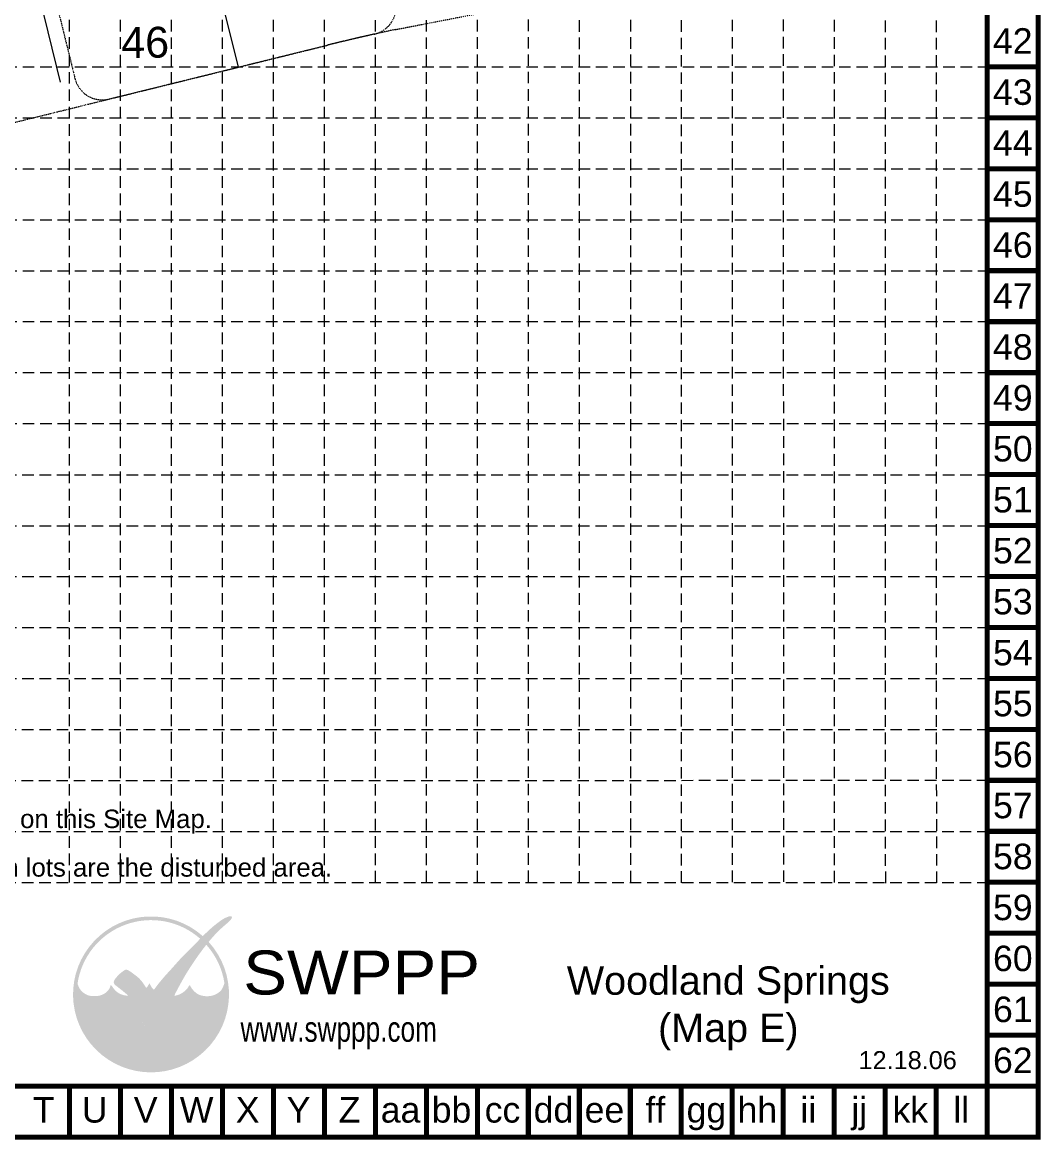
# Model space of a CAD drawing. Header units: inches. Extents: x 63409 to 64866, y 66737 to 69065.
# Drawn here: x 64140 to 64866, y 66737 to 67534 of the extents above; entities that cross this region are included whole.
import ezdxf
from ezdxf.enums import TextEntityAlignment as Align

# ---------------------------------------------------------------- set-up
doc = ezdxf.new("R2010")
doc.units = ezdxf.units.IN
doc.header["$MEASUREMENT"] = 0
for name, pattern in [('DASHED', [0.75, 0.5, -0.25]), ('DIVIDE', [1.25, 0.5, -0.25, 0, -0.25, 0, -0.25]), ('HIDDEN', [0.375, 0.25, -0.125])]:
    doc.linetypes.add(name, pattern=pattern)
for name, color, linetype, lineweight in [('27', 7, 'Continuous', 0), ('31', 7, 'Continuous', 0), ('32', 7, 'Continuous', 0), ('33', 7, 'Continuous', 0), ('LOT NUMBERS', 7, 'Continuous', 0)]:
    doc.layers.add(name, color=color, linetype=linetype, lineweight=lineweight)
for name, color, linetype in [('BASE', 7, 'Continuous'), ('GRID', 254, 'DASHED'), ('LOGO', 7, 'Continuous')]:
    doc.layers.add(name, color=color, linetype=linetype)
doc.styles.add("L200'", font='ARIAL.TTF', dxfattribs={"height": 0.001968503937008})
doc.styles.add('LOGO1', font='Rockeb.TTF', dxfattribs={"height": 25})
doc.styles.get("Standard").update_dxf_attribs({"font": 'ARIAL.TTF'})

# ---------------------------------------------------------------- blocks, each defined once
blk = doc.blocks.new('new logo')
at = {"layer": 'LOGO'}
h = blk.add_hatch(color=170, dxfattribs=at)
h.paths.add_polyline_path([(67.43436669341696, 44.06495050375229), (66.81727031464757, 44.70167314117548), (66.34759300670575, 45.24871552113716), (65.95874712728695, 45.76277899560289), (65.54078662706208, 46.40050941648764), (65.08612476668773, 47.19492139836989), (64.70113373003574, 47.94422620974046), (64.44141546083708, 48.47074545438991), (64.18003349695849, 49.01998634387367), (63.92098936547465, 49.58261258440202), (63.6682845934565, 50.14928788218049), (63.30552985964837, 50.98953756014684), (62.89859761464729, 52.00243083117616), (62.60400666336646, 52.78175668539184), (62.42417668476132, 53.26591190984448), (62.24678750192613, 53.74665256926652), (62.06786332863993, 54.22911497861305), (61.88342837862567, 54.71843545258378), (61.68950686567321, 55.2197503059967), (61.4827813413195, 55.73694226147975), (61.26256770815707, 56.26887967291231), (61.02884020654878, 56.81317730207501), (60.78157307685962, 57.36744991067597), (60.52074055945874, 57.92931226046053), (60.24631689470964, 58.49637911316206), (59.95827632297982, 59.06626523051099), (59.65659308463501, 59.63658537425088), (59.3416321735842, 60.20484373026582), (59.01532159789453, 60.76810218123236), (58.6799801192025, 61.32331203391432), (58.3379264991172, 61.86742459515189), (57.9914794992541, 62.39739117173454), (57.64295788122798, 62.91016307050261), (57.29468040666574, 63.40269159823174), (56.94896583717944, 63.87192806175513), (56.60723359717987, 64.31598082444403), (56.26730576222268, 64.73758647593519), (55.92610507067366, 65.14063866240346), (55.58055426086842, 65.52903103006852), (55.22757607117396, 65.90665722511926), (54.9126051837896, 66.22792855343505), (53.98474923276208, 66.22392463968349), (52.91935473147748, 66.33375111955394), (52.04874471761245, 66.4993716715878), (51.45011962709592, 66.64023227897499), (50.85193002856155, 66.81070941426977), (50.26481018131447, 67.01079234973318), (49.40992799193167, 67.35157784155643), (48.3329395550372, 67.91026301180835), (47.34101233286085, 68.55542070056424), (46.46296196937502, 69.26102107178544), (45.68643649099863, 70.02079119136823), (45.01202490568178, 70.79153725351765), (44.44008028801755, 71.52497525594475), (43.97886091477088, 72.15986743717161), (43.60347455952439, 72.68781708521738), (43.41620928306976, 72.94944009090233), (43.24774262082501, 73.17938984119965), (43.09743982611418, 73.37507449544043), (42.9646661522558, 73.53390221296259), (42.84878685255018, 73.65328115311956), (42.74916718031105, 73.73061947525261), (42.66479761842852, 73.76431490947962), (42.59316956812121, 73.7567234689944), (42.53139966018414, 73.71119073776094), (42.47660452541622, 73.6310622997409), (42.42590079461446, 73.5196837389), (42.37640509857643, 73.38040063919942), (42.32523406810016, 73.21655858460429), (42.18740513615103, 72.75888563756033), (41.9561405499642, 72.09962313388846), (41.66608672612888, 71.46126635301924), (41.36256217905955, 70.91088931154997), (40.98234426668064, 70.34156167859325), (40.52959921450034, 69.77016933868441), (40.00710580747565, 69.20913366960873), (39.42073781525401, 68.67318155444761), (38.76733691974717, 68.16520233464908), (38.06020221094273, 67.69536139802466), (37.31141319165186, 67.27180832507686), (36.53086855624228, 66.9013660366739), (35.7266652119053, 66.59112174628109), (34.8775898898285, 66.33766254426297), (33.96471368767628, 66.13898742422887), (32.9696955435727, 65.99329355418975), (31.88552928309441, 65.89972003686813), (30.76230547830553, 65.86273758586069), (29.64758253108041, 65.886090426044), (28.59288020978843, 65.97300087012624), (27.62092577485564, 66.12788351642136), (26.70698802858133, 66.3583279528583), (25.82758973239296, 66.67162418715145), (24.95177438938353, 67.07839124410654), (24.07515788133036, 67.58058168412566), (23.20857836784927, 68.17938713089006), (22.36391152967511, 68.8763094930971), (21.7616092695706, 69.46828349712935), (21.36769293559285, 69.89325159939867), (20.98402724501648, 70.35748361600162), (20.60977056628674, 70.87530425656485), (20.24408126783506, 71.46103823074264), (19.88611771809662, 72.12901024816485), (19.53503828550737, 72.8935450184745), (19.19000133850624, 73.76896725131971), (18.85016524552902, 74.76960165632786, -0.5957293136125847), (106.2760018091266, 106.7690969764611), (106.9679614989142, 107.4753717020492), (107.5327926264651, 108.0469837077307), (108.124928434447, 108.6401773555095, 37.93689005444305), (112.2907738164504, 104.5271438098485), (112.0546076328307, 104.2433409431268), (111.5731487816534, 103.6578336487268), (111.0873445282813, 103.0594449152591), (110.6126561216261, 102.4669366033749, -0.1464490997537612), (123.5658980036522, 75.0115671436976), (123.3349923606713, 74.47376829140873), (123.1291051774695, 73.97188437763369), (122.9433322335571, 73.50344305051613), (122.7727693084335, 73.06597195819793), (122.5123845942693, 72.40147500678552), (122.2195395709546, 71.71963953517505), (121.8957323383262, 71.10101739245839), (121.5237119631842, 70.52655194987696), (121.1120833209235, 70.00057737901193), (120.6583746577888, 69.507074021287), (120.15464929184, 69.02581192192497), (119.6161603830326, 68.56842091936846), (119.0420197112352, 68.13515120280962), (118.4369654662469, 67.73157477249347), (117.8062374313091, 67.3634495545318), (117.1494093773818, 67.03227123339276), (116.4671469577158, 66.73978949165434), (115.7601364393429, 66.48761029899576), (115.0306805711897, 66.27747441220784), (114.2757117860822, 66.10669382007117), (113.5036154913782, 65.97449770333924), (112.7173679294679, 65.87885508456277), (111.9171135744071, 65.81808749420216), (111.1145759637656, 65.796209711335), (110.2926843491149, 65.81749151192955), (109.4438866150237, 65.88697564290717), (108.5592379990756, 66.01003968852433), (107.6559564733101, 66.18992765825325), (106.7546399369435, 66.42984721920612), (105.8779007880649, 66.73241414725732), (105.0505526879971, 67.09819889583792), (104.2599800678055, 67.53461090203153), (103.5049819851237, 68.03966156371558), (102.7780132208396, 68.61410760003942), (102.0708276406548, 69.25921263170815), (101.3959926163454, 69.95666617422135), (100.7782775780731, 70.67606369508471), (100.2440906352645, 71.38384965795733), (99.83080780760123, 72.0234222075533), (99.54859959119621, 72.51562396157593), (99.39520320410048, 72.78967265948302), (99.25793088232251, 73.03217780000861), (99.13411420205595, 73.2378632136269), (99.02108473956305, 73.401452730616), (98.91617407108893, 73.51767018131213), (98.8169408747766, 73.58297920914278), (98.72185223633616, 73.60080270994654), (98.62960234337062, 73.57630339266143), (98.53888538348376, 73.51464396622744), (98.44839554427756, 73.42098713958094), (98.35682701335786, 73.30049562166616), (98.26287397832606, 73.15833212141877), (98.1652306267796, 72.9996593477745), (98.06261952859307, 72.82891193461546), (97.79983968486118, 72.39079616507328), (97.42327894307508, 71.80553211346407), (96.9312777515288, 71.14344193540917), (96.40926811780294, 70.54934242615306), (95.93412035989692, 70.06345094723775), (95.40824280853374, 69.58066275045306), (94.83537818133371, 69.11040134850691), (94.20692182474816, 68.64871508821346), (93.51950436091823, 68.19455109088469), (92.75406026929855, 67.73695848420076), (91.90117558088293, 67.27553909696726), (90.95032292370638, 66.85397279983155), (90.07647782476276, 66.57111373836656), (89.39382962908115, 66.38902740274668), (88.62141737041605, 66.22333800502994), (87.78423330278727, 66.08293933246938), (87.59057393187456, 65.60777853226546), (87.3753746857553, 65.06713114382197), (87.13245380379539, 64.44801874827276), (86.86338529637125, 63.75526875819214), (86.57184078500437, 62.998549351198), (86.2614918912019, 62.18752870482037), (85.93601023648502, 61.33187499675265), (85.59906744238714, 60.44125640467875), (85.25433513039641, 59.52534110599261), (84.90548492201673, 58.59379727841343), (84.55606134417532, 57.65609807038112), (84.2091005451449, 56.72093651322773), (83.8675115786195, 55.79681060898379), (83.53420349828001, 54.89221835999744), (83.21208535781577, 54.01565776830104), (82.90406621090123, 53.17562683606582), (82.61305511121752, 52.38062356543943), (82.34196111244462, 51.63914595857064), (82.09252175293122, 50.95739864046536), (81.86178850970825, 50.33241272759741), (81.64564134445098, 49.7589259592617), (81.32963430755916, 48.94886293952462), (80.9412426263749, 48.06105599693488), (80.54037206296083, 47.28885896313069), (80.09592498895096, 46.5810959206682), (79.62133804389664, 45.93962171778718), (79.12756072025407, 45.35785767002606), (78.60977001874537, 44.81173218146557), (78.0957882302973, 44.31956637071904), (77.57382638054932, 43.87398496828868), (77.0357597050702, 43.47334619232417), (76.48194786247095, 43.12228223224973), (75.90124655604237, 42.81417741467305), (75.3106815282133, 42.55154280236312), (74.58366328760222, 42.28216008004922), (73.73908163168099, 42.05437331524517), (72.97053126229346, 41.93723094778763), (72.24918366707865, 41.93159571371704), (71.55494511044384, 42.03646270485237), (70.87218960120978, 42.22203190639307), (70.06471900157179, 42.49513914490707), (69.36462657246483, 42.76622440454949), (68.67384260157215, 43.10731365066789), (68.0442108860004, 43.53242614326422)])
h.paths.add_polyline_path([(71.75783472236084, 72.04206697911447), (70.70049310291822, 73.89511549806943), (70.06608235929053, 75.22801285548928), (69.69194860993228, 74.28523172807402), (68.66713680480507, 72.59473187652603), (67.850266856793, 71.67209925217195), (67.9474074481147, 71.51096224118541), (68.11238292841989, 71.23827576818113), (68.26649697462508, 70.98747899707817), (68.41109201880249, 70.75924264153785), (68.54751049296983, 70.55423741532064), (68.67704397847876, 70.37266656501609), (68.80078065388147, 70.21286346861639), (68.91975784705497, 70.0726940369892), (69.03501288585986, 69.9500241809921), (69.14758309817643, 69.84271981147543), (69.25850581186532, 69.74864683931028), (69.36881835478712, 69.66567117535025), (69.47955805482488, 69.59165873044944), (69.59156901126656, 69.52478028442061), (69.70492240915104, 69.46442609284867), (69.81949620490661, 69.41029128028048), (69.93516835500478, 69.3620709712504), (70.05181681589484, 69.31946029029396), (70.16931954403539, 69.28215436195741), (70.28755449587226, 69.24984831077748), (70.40639962786437, 69.22223726128878), (70.52567187938283, 69.19908747527042), (70.64494412151444, 69.1804497634353), (70.7637282082433, 69.1664460737374), (70.88153599358074, 69.15719835412455), (70.99787933152011, 69.1528285525495), (71.11227007604515, 69.1534586169627), (71.22422008117414, 69.15921049531464), (71.33324120090253, 69.17020613555701), (71.43903851308852, 69.1865471609807), (71.54208999110216, 69.20825389624633), (71.64306683217809, 69.23532634135617), (71.74264023352437, 69.26776449630322), (71.84148139238494, 69.30556836109159), (71.94026150598057, 69.3487379357217), (72.03965177154956, 69.39727322018929), (72.14032338632887, 69.45117421450433), (72.24280517434593, 69.51049173123334), (72.34705646696818, 69.57547983326789), (72.45289422233806, 69.64644339605266), (72.56013539865181, 69.72368729507588), (72.66859695405896, 69.80751640578043), (72.77809584672511, 69.89823560363229), (72.8884490348193, 69.99614976408779), (72.99947347651346, 70.10156376261341), (73.11119969287023, 70.21491458401296), (73.22451245653164, 70.33716765050342), (73.2995113275544, 70.42267640194606), (72.52237915315533, 71.08303327204095)], flags=17)
blk.add_hatch(color=240, dxfattribs=at).paths.add_polyline_path([(117.7275464865586, 117.3027082276994), (118.856122858432, 118.1622653920398), (119.8175370652333, 118.8788077423613), (120.630613527794, 119.4688287864882), (121.3141766669458, 119.9488220322447), (121.887050903521, 120.3352809874572), (122.3680606583507, 120.6446991599494), (122.7760303522674, 120.893570057547), (123.1297844061022, 121.0983871880733), (123.4457268136922, 121.2734591501921), (123.7305798608924, 121.4243549059119), (123.9886454065629, 121.5544585080798), (124.2242253095635, 121.6671540095417), (124.4416214287543, 121.7658254631443), (124.645135622995, 121.8538569217338), (124.8390697511454, 121.9346324381575), (125.0277256720659, 122.0115360652617), (125.2145255528055, 122.0872760623933), (125.3993727931717, 122.1618575149053), (125.5812911011602, 122.234609714651), (125.7593041847688, 122.3048619534844), (125.9324357519937, 122.3719435232587), (126.0997095108316, 122.4351837158276), (126.2601491692787, 122.4939118230444), (126.4127784353319, 122.5474571367632), (126.5569261086302, 122.5953115451744), (126.6931413553826, 122.6376173218184), (126.8222784334409, 122.6746793365725), (126.9451916006569, 122.7068024593136), (127.0627351148819, 122.7342915599192), (127.175763233967, 122.7574515082672), (127.2851302157646, 122.7765871742343), (127.3916903181256, 122.7920034276974), (127.4960944023863, 122.8039746515471), (127.5981797438179, 122.8126532807217), (127.6975802211762, 122.8181612631721), (127.7939297132164, 122.820620546849), (127.8868620986945, 122.820153079704), (127.9760112563667, 122.8168808096874), (128.061011064988, 122.81092568475), (128.1414954033139, 122.8024096528434), (128.2171693413858, 122.7914241749303), (128.2880227143891, 122.777938764023), (128.354116548793, 122.7618924461462), (128.4155118710688, 122.7432242473247), (128.4722697076865, 122.7218731935825), (128.5244510851164, 122.697778310944), (128.5721170298294, 122.6708786254345), (128.6153285682951, 122.6411131630782), (128.6541670660097, 122.6083904619811), (128.6887952445701, 122.5724971085757), (128.7193961645978, 122.5331892013773), (128.7461528867161, 122.4902228388999), (128.7692484715464, 122.4433541196574), (128.7888659797108, 122.3923391421651), (128.805188471832, 122.3369340049375), (128.8183990085321, 122.2768948064879), (128.8285992911996, 122.2121300830623), (128.8355655842944, 122.1431581218276), (128.8389927930423, 122.0706496476807), (128.8385758226686, 121.9952753855199), (128.8340095784005, 121.9177060602423), (128.8249889654632, 121.8386123967453), (128.8112088890823, 121.7586651199266), (128.7923642544849, 121.6785349546833), (128.7681601348433, 121.5985775899846), (128.7383422751181, 121.5178885710824), (128.7026665882169, 121.4352484073006), (128.6608889870466, 121.3494376079612), (128.6127653845153, 121.259236682389), (128.5580516935308, 121.1634261399059), (128.4965038269989, 121.0607864898364), (128.427877697829, 120.9500982415031), (128.3518885424427, 120.830456938297), (128.2680888913232, 120.702218259881), (128.1759905984682, 120.5660529199849), (128.0751055178774, 120.4226316323384), (127.9649455035485, 120.2726251106725), (127.8450224094795, 120.1167040687168), (127.7148480896686, 119.9555392202012), (127.5739343981146, 119.7898012788562), (127.4208880677433, 119.6191548878166), (127.2506953471919, 119.439240407837), (127.0574373640243, 119.2446921290758), (126.8351952458058, 119.0301443416919), (126.5780501201003, 118.7902313358452), (126.2800831144727, 118.519587401694), (125.9353753564876, 118.212846829398), (125.5380079737093, 117.8646439091154), (125.0847538047787, 117.4716996396829), (124.5831525326367, 117.0390818546446), (124.0434355513021, 116.573945096223), (123.4758342547917, 116.0834439066393), (122.8905800371231, 115.5747328281157), (122.297904292315, 115.0549664028733), (121.7080384143838, 114.5312991731342), (121.1312137973477, 114.0108856811202), (120.5753530254802, 113.4991629051244), (120.0391434440805, 112.9946975677256), (119.5189635887019, 112.4943388275747), (119.0111919948999, 111.9949358433221), (118.512207198229, 111.4933377736176), (118.0183877342437, 110.9863937771123), (117.5261121384985, 110.4709530124555), (117.0317589465482, 109.943864638299), (116.5325917186848, 109.4028925532109), (116.0294141141492, 108.8494596154325), (115.5239148169219, 108.2859034231245), (115.0177825109816, 107.7145615744462), (114.512705880307, 107.1377716675582), (114.0103736088782, 106.55787130062), (113.5124743806737, 105.9771980717919), (113.0206968796724, 105.398089579233), (112.535773019558, 104.8215613895478), (112.0546076328235, 104.2433409431114), (111.5731487816682, 103.6578336487437), (111.087344528289, 103.0594449152644), (110.5931429348845, 102.4425801514926), (110.0864920636517, 101.8016447662478), (109.5633399767888, 101.1310441683494), (109.0196347364944, 100.4251837666165), (108.4528520536541, 99.68055490148154), (107.8665782339146, 98.90199263982694), (107.2659272316107, 98.09641798014735), (106.6560130010771, 97.27075192093707), (106.041949496648, 96.43191546069195), (105.4288506726588, 95.58682959790625), (104.8218304834441, 94.74241533107462), (104.2260028833388, 93.90559365869251), (103.6450933100737, 93.08135395497999), (103.0772731349623, 92.2669590970622), (102.5193252127148, 91.4577403377894), (101.9680323980407, 90.64902893001238), (101.4201775456498, 89.83615612658176), (100.8725435102519, 89.01445318034769), (100.3219131465568, 88.1792513441606), (99.76506930927373, 87.32588187087154), (99.20011762252645, 86.45164430202357), (98.63045478808955, 85.56171133392846), (98.06080027715238, 84.66322395159091), (97.49587356090352, 83.76332314001539), (96.9403941105311, 82.86914988420631), (96.39908139722446, 81.98784516916822), (95.87665489217237, 81.12654997990532), (95.37783406656231, 80.29240530142249), (94.9057816356984, 79.49028695228677), (94.4574332913395, 78.71601008531499), (94.02816796935967, 77.96312468688703), (93.61336460563268, 77.22518074338282), (93.20840213603184, 76.49572824118198), (92.80865949643062, 75.76831716666429), (92.40951562270382, 75.03649750620951), (92.00634945072402, 74.2938192461974), (91.59635460365935, 73.53676183657637), (91.18398345385448, 72.77352258156918), (90.77550306094767, 72.01522824896841), (90.3771804845778, 71.27300560656496), (89.99528278438304, 70.55798142215119), (89.63607702000206, 69.88128246351818), (89.30583025107393, 69.25403549845802), (89.01080953723573, 68.68736729476308), (88.75475175398564, 68.18732075681453), (88.53127304025173, 67.73960333535908), (88.33145935082166, 67.32483861773281), (88.14639664048096, 66.92365019127243), (87.96717086401762, 66.5166616433145), (87.78486797621825, 66.08449656119501), (87.59057393187051, 65.6077785322511), (87.37537468576011, 65.06713114381894), (87.13245380379628, 64.44801874828043), (86.86338529637261, 63.75526875819987), (86.57184078500377, 62.99854935118558), (86.26149189120565, 62.18752870484765), (85.93601023649326, 61.33187499679474), (85.59906744238144, 60.44125640463685), (85.25433513038591, 59.52534110598192), (84.90548492202183, 58.59379727843982), (84.55606134416526, 57.65609807037642), (84.20910054513502, 56.72093651318284), (83.86751157861364, 55.79681060900746), (83.53420349828001, 54.89221835999744), (83.21208535781577, 54.01565776830104), (82.90406621090123, 53.17562683606582), (82.61305511121752, 52.38062356543943), (82.34196111244462, 51.63914595857064), (82.09252175293197, 50.95739864046838), (81.8617885097039, 50.33241272759137), (81.64564134445249, 49.75892595926027), (81.4399602188698, 49.23167607479544), (81.24062509464824, 48.74540081351763), (81.04351593348017, 48.29483791474697), (80.8445126970584, 47.87472511780437), (80.63949534707427, 47.47980016200992), (80.42522130584528, 47.10548628511476), (80.20195783818424, 46.74994871858988), (79.97084966952849, 46.4120381923376), (79.73304152531583, 46.09060543625885), (79.48967813098315, 45.78450118025556), (79.24190421196806, 45.49257615422941), (78.99086449370807, 45.21368108808169), (78.73770370164038, 44.94666671171449), (78.48326390585913, 44.69059562563495), (78.22717655508339, 44.44537791277162), (77.96877044269002, 44.21113552665973), (77.70737436205489, 43.98799042083338), (77.44231710655389, 43.77606454882772), (77.17292746956284, 43.57547986417708), (76.89853424445882, 43.38635832041636), (76.61846622461766, 43.20882187107959), (76.33244882693435, 43.04296198178361), (76.04179396238203, 42.88874816647122), (75.7482101654521, 42.74611945116668), (75.45340597063831, 42.61501486189507), (75.15908991243117, 42.49537342468051), (74.86697052532335, 42.38713416554729), (74.57875634380659, 42.29023611052064), (74.29615590237415, 42.20461828562453), (74.02049128307635, 42.13027052852988), (73.75153875820025, 42.06738592349241), (73.48868814759331, 42.01620836641374), (73.23132927110103, 41.97698175319603), (72.97885194857076, 41.94994997974109), (72.73064599984875, 41.93535694195066), (72.48610124478127, 41.93344653572655), (72.24460750321475, 41.94446265697114), (72.00556476137741, 41.96839514149325), (71.76841367102057, 42.00421758473334), (71.53260505027869, 42.05064952203928), (71.29758971728518, 42.10641048875873), (71.06281849017242, 42.17022002023985), (70.82774218707533, 42.24079765183014), (70.59181162612629, 42.31686291887772), (70.35447762545914, 42.39713535673006), (70.11544525041805, 42.48074099855803), (69.87543655519015, 42.56843186882366), (69.63542784117315, 42.66136648981212), (69.39639540976523, 42.76070338380796), (69.15931556236413, 42.86760107309656), (68.92516460036782, 42.98321807996254), (68.69491882517374, 43.1087129266907), (68.46955453818066, 43.24524413556669), (68.24980396621831, 43.39361454176743), (68.03542303785268, 43.55320423204168), (67.82592360708252, 43.72303760603156), (67.62081752790536, 43.90213906337768), (67.41961665431924, 44.08953300372211), (67.2218328403232, 44.28424382670613), (67.02697793991493, 44.48529593197097), (66.83456380709288, 44.69171371915869), (66.64385821815819, 44.90364961390109), (66.45315263861721, 45.12576814579546), (66.26049445628064, 45.36386187042881), (66.06393105895842, 45.62372334338948), (65.86150983446021, 45.91114512026489), (65.65127817059505, 46.23191975664297), (65.43128345517377, 46.59183980811157), (65.1995730760057, 46.9966978302576), (64.95518677744631, 47.44976490377105), (64.70113373003153, 47.94422620974627), (64.44141546084322, 48.47074545437947), (64.18003349696315, 49.01998634386626), (63.9209893654736, 49.58261258440345), (63.668284593455, 50.1492878821863), (63.4259207079901, 50.71067594341134), (63.19789923615991, 51.25744047427476), (62.98689215282732, 51.78265728240654), (62.79025322397462, 52.28905058117356), (62.60400666336525, 52.78175668537725), (62.42417668476207, 53.26591190981914), (62.24678750192883, 53.74665256929983), (62.06786332862823, 54.22911497862105), (61.88342837862447, 54.71843545258407), (61.68950686568012, 55.21975030598952), (61.48278134132551, 55.73694226146134), (61.26256770815977, 56.26887967291119), (61.02884020654923, 56.8131773020725), (60.78157307685932, 57.36744991068013), (60.52074055945679, 57.9293122604677), (60.24631689470753, 58.49637911316869), (59.95827632297757, 59.06626523051729), (59.65659308463306, 59.63658537424784), (59.34163217358255, 60.20484373027323), (59.01532159790098, 60.76810218122413), (58.67998011920746, 61.32331203391162), (58.33792649911885, 61.86742459514583), (57.9914794992541, 62.39739117173733), (57.64295788123098, 62.91016307049655), (57.29468040666679, 63.40269159823341), (56.94896583718019, 63.87192806175896), (56.60723359717792, 64.31598082444762), (56.26730576222359, 64.7375864759319), (55.9261050706693, 65.14063866240818), (55.58055426086842, 65.5290310300735), (55.2275760711729, 65.90665722512429), (54.86409323993595, 66.27741089375722), (54.48702850550954, 66.64518568216901), (54.09330460624609, 67.01387523655647), (53.68082356150884, 67.38654423530383), (53.25140451470222, 67.76294148554769), (52.80784589023951, 68.14198682661163), (52.35294611253534, 68.5226000978208), (51.88950360600402, 68.90370113849923), (51.42031679505885, 69.28420978797018), (50.94818410411504, 69.6630458855588), (50.47590395758662, 70.0391292705882), (50.00648537882899, 70.4110705693207), (49.54377978696898, 70.77624355576317), (49.09184920007285, 71.13171279086045), (48.6547556362082, 71.47454283555705), (48.23656111344187, 71.80179825079736), (47.84132764984209, 72.11054359752555), (47.47311726347537, 72.39784343668713), (47.13599197240981, 72.66076232922555), (46.83286897533033, 72.89737235565048), (46.56208619339385, 73.10977567472995), (46.32083672837526, 73.30108196479597), (46.10631368204923, 73.47440090418132), (45.91571015619051, 73.63284217121839), (45.74621925257425, 73.77951544423946), (45.59503407297487, 73.91753040157654), (45.45934771916782, 74.04999672156322), (45.33674992270935, 74.17965823774782), (45.2264169342859, 74.30779540454532), (45.12792163436678, 74.43532283158842), (45.04083690342055, 74.56315512850861), (44.96473562191534, 74.6922069049383), (44.8991906703203, 74.82339277050946), (44.84377492910445, 74.95762733485364), (44.79806127873545, 75.09582520760294), (44.76165310508944, 75.23859612851243), (44.73427581566628, 75.38533035782692), (44.71568532337493, 75.53511328591483), (44.70563754112163, 75.68703030314389), (44.70388838181411, 75.84016679988252), (44.71019375835998, 75.99360816649838), (44.72430958366668, 76.14643979335969), (44.74599177064181, 76.29774707083408), (44.77524031145622, 76.4471031820242), (44.81303151533679, 76.59603248097002), (44.86058577077377, 76.74654711444543), (44.91912346625757, 76.90065922922423), (44.98986499027896, 77.06038097208065), (45.07403073132802, 77.22772448978878), (45.1728410778952, 77.40470192912275), (45.28751641847076, 77.59332543685647), (45.41903518230023, 77.79517587032498), (45.56740796164717, 78.0101089291054), (45.73240338952992, 78.23754902333758), (45.91379009896669, 78.47692056315873), (46.11133672297642, 78.72764795870825), (46.32481189457702, 78.9891556201244), (46.55398424678684, 79.260867957546), (46.79862241262545, 79.54220938111129), (47.05824459205352, 79.83232300359069), (47.3313672528085, 80.12922674828161), (47.61625642957048, 80.43065724111409), (47.91117815702013, 80.73435110801711), (48.21439846983814, 81.03804497492004), (48.52418340270444, 81.33947546775227), (48.8387989902991, 81.63637921244344), (49.15651126730328, 81.92649283492261), (49.47535872026781, 82.20767166028935), (49.79246964322187, 82.47824581032097), (50.10474478206734, 82.73666410596525), (50.40908488270492, 82.98137536816907), (50.70239069103423, 83.21082841788035), (50.98156295295778, 83.42347207604658), (51.24350241437489, 83.61775516361473), (51.48510982118717, 83.79212650153255), (51.70427027488391, 83.94557798766928), (51.90280629931225, 84.07927382758365), (52.08352477390927, 84.19492130375548), (52.24923257811026, 84.29422769866574), (52.40273659135158, 84.37890029479485), (52.54684369307001, 84.45064637462266), (52.68436076270159, 84.51117322063041), (52.81809467968193, 84.56218811529743), (52.95038450864351, 84.60509346936658), (53.08169805499585, 84.64007220662563), (53.2120353093442, 84.66700237912278), (53.34139626229558, 84.68576203890751), (53.46978090445403, 84.69622923802928), (53.59718922642596, 84.69828202853662), (53.72362121881661, 84.69179846247872), (53.84907687223136, 84.6766565919045), (53.9736782176905, 84.65286657821318), (54.09803544787397, 84.62096702020125), (54.22288079587558, 84.58162862601492), (54.34894649478987, 84.53552210380064), (54.47696477771051, 84.48331816170526), (54.60766787773295, 84.42568750787507), (54.74178802795025, 84.3633008504564), (54.88005746145695, 84.29682889759565), (55.023554187304, 84.22639359259034), (55.17473931836494, 84.14992181934488), (55.33641974347116, 84.06479169691335), (55.51140235145363, 83.96838134435103), (55.70249403114318, 83.85806888071312), (55.91250167136956, 83.73123242505457), (56.14423216096419, 83.58525009642989), (56.40049238875743, 83.41750001389423), (56.68312791383457, 83.22622880619889), (56.9901389762968, 83.01315714087693), (57.31856448650024, 82.78087419515799), (57.66544335480027, 82.53196914627173), (58.02781449155314, 82.26903117144721), (58.40271680711409, 81.99464944791387), (58.78718921183891, 81.71141315290157), (59.17827061608419, 81.42191146363916), (59.57317873043488, 81.1282316322839), (59.96984646639984, 80.83045321070304), (60.36638553571825, 80.52815382569213), (60.76090765012812, 80.22091110404486), (61.15152452136923, 79.90830267255652), (61.53634786117956, 79.58990615802202), (61.91348938129804, 79.26529918723648), (62.28106079346384, 78.93405938699453), (62.63768656266215, 78.59578867782801), (62.98404216687008, 78.25018615521458), (63.32131583730984, 77.89697520837038), (63.65069580520515, 77.53587922651002), (63.97337030177866, 77.1666215988484), (64.29052755825393, 76.78892571460105), (64.60335580585436, 76.40251496298316), (64.91304327580204, 76.00711273321025), (65.22025472228717, 75.6030677709222), (65.52356099136455, 75.19323024746238), (65.82100945205454, 74.78107569060045), (66.11064747337849, 74.37007962810488), (66.39052242435665, 73.9637175877447), (66.65868167401088, 73.5654650972889), (66.91317259136085, 73.17879768450626), (67.15204254542789, 72.80719087716608), (67.37388808240246, 72.45365273403007), (67.57950245715139, 72.11932143783548), (67.77022810171223, 71.8048677023128), (67.94740744812056, 71.51096224119124), (68.11238292841477, 71.23827576820095), (68.26649697462943, 70.98747899707297), (68.41109201880295, 70.75924264153647), (68.54751049297073, 70.55423741532175), (68.67704397847606, 70.3726665650144), (68.8007806538806, 70.21286346861726), (68.91975784705332, 70.07269403699033), (69.0350128858621, 69.95002418099124), (69.14758309817569, 69.84271981147897), (69.25850581186185, 69.74864683931276), (69.36881835478923, 69.6656711753505), (69.47955805482562, 69.59165873045109), (69.59156901127, 69.52478028442036), (69.70492240914609, 69.46442609285066), (69.81949620490661, 69.41029128028023), (69.93516835500598, 69.36207097124847), (70.05181681589784, 69.31946029029453), (70.16931954403569, 69.28215436195691), (70.28755449587302, 69.24984831077501), (70.40639962786437, 69.22223726128796), (70.52567187938642, 69.19908747526955), (70.64494412151414, 69.1804497634353), (70.763728208246, 69.16644607373684), (70.88153599357999, 69.1571983541248), (70.99787933151426, 69.1528285525495), (71.11227007604741, 69.1534586169627), (71.2242200811776, 69.15921049531495), (71.33324120090313, 69.17020613555725), (71.43903851309392, 69.18654716098213), (71.54208999110831, 69.20825389624798), (71.64306683217418, 69.23532634135452), (71.74264023352272, 69.26776449630268), (71.84148139238224, 69.30556836109133), (71.94026150598253, 69.34873793572115), (72.03965177155254, 69.39727322019145), (72.1403233863227, 69.45117421450323), (72.2428051743446, 69.51049173123249), (72.34705646696187, 69.57547983326401), (72.45289422234197, 69.64644339605822), (72.56013539865076, 69.723687295077), (72.66859695405596, 69.80751640578043), (72.77809584672346, 69.89823560363033), (72.88844903482081, 69.99614976408692), (72.9994734765139, 70.101563762612), (73.11119969286753, 70.21491458401545), (73.2245124565336, 70.33716765050676), (73.340510103062, 70.46942049364407), (73.46029096800268, 70.61277064498572), (73.58495338690443, 70.76831563609), (73.71559569531809, 70.93715299851533), (73.85331622879232, 71.12038026382031), (73.99921332287721, 71.31909496356263), (74.15432429604716, 71.53413040874128), (74.31944239847087, 71.76526302811217), (74.49529986324391, 72.01200502987199), (74.68262892345997, 72.27386862221692), (74.8821618122136, 72.55036601334312), (75.09463076259829, 72.84100941144688), (75.32076800770935, 73.14531102472472), (75.56130578064, 73.46278306137194), (75.8168297639008, 73.79310603711544), (76.08733943766444, 74.1366336977958), (76.37268773151916, 74.49388809678462), (76.67272757505367, 74.86539128745292), (76.9873118978556, 75.25166532317053), (77.31629362951413, 75.65323225730936), (77.65952569961809, 76.07061414324019), (78.01686103775484, 76.50433303433374), (78.3883278069768, 76.95478206662466), (78.77465510419167, 77.42183870680478), (79.17674725977005, 77.9052515042296), (79.59550860408368, 78.40476900825485), (80.03184346750379, 78.92013976823554), (80.4866561804015, 79.45111233352799), (80.96085107314728, 79.99743525348771), (81.45533247611301, 80.55885707746981), (81.97000572906336, 81.1345235844602), (82.50078020933817, 81.72116947196602), (83.04256630367298, 82.31492666712464), (83.59027439880104, 82.91192709707354), (84.13881488145717, 83.5083026889503), (84.6830981383755, 84.10018536989173), (85.21803455629008, 84.68370706703575), (85.7385345219351, 85.2549997075194), (86.24098056664603, 85.81135581976184), (86.72764380016343, 86.35471033730818), (87.2022674768278, 86.88815879498537), (87.66859485097935, 87.41479672762065), (88.13036917696022, 87.93771967004105), (88.59133370911152, 88.4600231570733), (89.05523170177318, 88.98480272354396), (89.52580640928734, 89.51515390428142), (90.00639391561799, 90.05376264850375), (90.49870162322395, 90.60167656300021), (91.00402976418681, 91.15953366895377), (91.52367857058961, 91.7279719875458), (92.05894827451391, 92.30762953995827), (92.61113910804144, 92.89914434737332), (93.18155130325509, 93.50315443097233), (93.77148509223645, 94.12029781193749), (94.38116307849384, 94.75039245335878), (95.00649735123685, 95.3899760859565), (95.64232237110241, 96.03476638235867), (96.28347259872662, 96.6804810151935), (96.9247824947449, 97.32283765708956), (97.56108651979378, 97.95755398067536), (98.1872191345096, 98.58034765857806), (98.79801479952829, 99.18693636342675), (99.38963166085942, 99.77429788085522), (99.96352260600865, 100.3444504485207), (100.5224642078564, 100.9006724170863), (101.0692330392804, 101.4462421372151), (101.6066056731611, 101.9844379595706), (102.1373586823776, 102.5185382348155), (102.6642686398092, 103.0518213136129), (103.1901121183357, 103.5875655466266), (103.7173554118805, 104.1284466686313), (104.2472236985486, 104.6747299508536), (104.7806318774878, 105.226078048632), (105.3184948478471, 105.7821536173051), (105.8617275087754, 106.3426193122122), (106.4112447594215, 106.907137788691), (106.9679614989335, 107.4753717020811), (107.5327926264607, 108.0469837077203), (108.1061548148852, 108.6213701972194), (108.6864718320205, 109.1968625072762), (109.2716692194148, 109.7715257108588), (109.8596725186147, 110.343424880936), (110.4484072711681, 110.9106250904779), (111.0357990186222, 111.4711914124526), (111.6197733025242, 112.0231889198292), (112.1982556644214, 112.5646826855767), (112.7718046070602, 113.0957229415671), (113.3515104779775, 113.6243005552865), (113.9510965859099, 114.1603915531237), (114.5842862395931, 114.7139719614684), (115.2648027477636, 115.2950178067093), (116.0063694191575, 115.913505115235), (116.8227095625102, 116.5794099134354)])
at = {"layer": 'LOGO', "style": 'LOGO1'}
for s, height, width, p in [('SWPPP', 31.32402216971279, 1.115, (136.9594672268489, 67.04660064738962)), ('www.swppp.com', 18.11183565668773, 0.77, (135.0078717796482, 33.35154233193424))]:
    blk.add_text(s, height=height, dxfattribs=dict(at, width=width)).set_placement(p)

msp = doc.modelspace()

# ---------------------------------------------------------------- linework, layer by layer
at = {"layer": '27', "color": 7, "linetype": 'Continuous', "lineweight": 0}
msp.add_line((64167.59302457656, 67491.09089963684), (64141.14016559649, 67598.29598907744), dxfattribs=at)
at = {"layer": '31', "color": 7, "linetype": 'DIVIDE', "lineweight": 0}
msp.add_lwpolyline([(64012.67510856091, 67432.26177521769), (64182.57931208533, 67474.18558076114), (64357.6404029342, 67517.38193927666, -0.007964396084564954), (64406.07150240486, 67528.51701999268), (64465.05960043657, 67539.91072797538, -0.01912176391682043), (64583.27755496384, 67555.76403384199), (64686.9156326426, 68733.45684250313), (64686.94262062135, 68784.94203133031), (63640.36748262277, 68791.09762532427), (63620.37743674932, 68791.08676118274)], format="xyb", dxfattribs=at)
at = {"layer": '32', "color": 7, "linetype": 'DIVIDE', "lineweight": 0}
for p, q in [((64151.3345, 67600.8114), (64177.78801197852, 67493.60325281534)), ((64201.9969126072, 67478.97692140569), (64357.6404, 67517.38190000001))]:
    msp.add_line(p, q, dxfattribs=at)
for centre, radius, start, end in [((64386.61858015387, 67544.73995303831), 20, 282.602823001467, 13.86083320494373), ((64731.36087527731, 66002.80844719379), 1560.000005937641, 102.602823001467, 103.8608333334519), ((64197.20562397453, 67498.39453076517), 20, 193.8608026748397, 283.8608341981384)]:
    msp.add_arc(centre, radius, start, end, dxfattribs=at)
at = {"layer": '33', "color": 7, "linetype": 'Continuous', "lineweight": 0}
msp.add_line((64294.23061027864, 67501.73551918089), (64262.29229956969, 67631.17177462691), dxfattribs=at)
at = {"layer": 'BASE', "const_width": 3.631940749936075}
for points in [[(64864.02017080972, 66739.23843542258), (64864.02017080972, 69063.68051538155), (63411.24387083526, 69063.68051538155), (63411.24387083526, 66739.23843542258)], [(64827.70076331036, 66775.55784292183), (64827.70076331036, 69027.3611078823), (63447.5632783347, 69027.3611078823), (63447.5632783347, 66775.55784292183)]]:
    msp.add_lwpolyline(points, close=True, dxfattribs=at)
for points in [[(64864.02017080972, 67501.94599290915), (64827.70076331036, 67501.94599290915)], [(64864.02017080972, 67465.6265854097), (64827.70076331036, 67465.6265854097)], [(64864.02017080972, 67429.30717791045), (64827.70076331036, 67429.30717791045)], [(64864.02017080972, 67392.98777041101), (64827.70076331036, 67392.98777041101)], [(64864.02017080972, 67356.66836291166), (64827.70076331036, 67356.66836291166)], [(64864.02017080972, 67320.34895541232), (64827.70076331036, 67320.34895541232)], [(64864.02017080972, 67284.02954791287), (64827.70076331036, 67284.02954791287)], [(64864.02017080972, 67247.71014041362), (64827.70076331036, 67247.71014041362)], [(64864.02017080972, 67211.39073291418), (64827.70076331036, 67211.39073291418)], [(64864.02017080972, 67175.07132541493), (64827.70076331036, 67175.07132541493)], [(64864.02017080972, 67138.75191791549), (64827.70076331036, 67138.75191791549)], [(64864.02017080972, 67102.43251041614), (64827.70076331036, 67102.43251041614)], [(64864.02017080972, 67066.11310291679), (64827.70076331036, 67066.11310291679)], [(64864.02017080972, 67029.79369541735), (64827.70076331036, 67029.79369541735)], [(64864.02017080972, 66993.4742879181), (64827.70076331036, 66993.4742879181)], [(64864.02017080972, 66957.15488041866), (64827.70076331036, 66957.15488041866)], [(64864.02017080972, 66920.83547291941), (64827.70076331036, 66920.83547291941)], [(64864.02017080972, 66884.51606541996), (64827.70076331036, 66884.51606541996)], [(64864.02017080972, 66848.19665792062), (64827.70076331036, 66848.19665792062)], [(64864.02017080972, 66811.87725042127), (64827.70076331036, 66811.87725042127)], [(64173.95142832183, 66775.55784292183), (64173.95142832183, 66739.23843542258)], [(64210.27083582128, 66775.55784292183), (64210.27083582128, 66739.23843542258)], [(64246.59024332062, 66775.55784292183), (64246.59024332062, 66739.23843542258)], [(64282.90965081997, 66775.55784292183), (64282.90965081997, 66739.23843542258)], [(64319.22905831932, 66775.55784292183), (64319.22905831932, 66739.23843542258)], [(64355.54846581866, 66775.55784292183), (64355.54846581866, 66739.23843542258)], [(64391.86787331801, 66775.55784292183), (64391.86787331801, 66739.23843542258)], [(64428.18728081736, 66775.55784292183), (64428.18728081736, 66739.23843542258)], [(64464.5066883168, 66775.55784292183), (64464.5066883168, 66739.23843542258)], [(64500.82609581615, 66775.55784292183), (64500.82609581615, 66739.23843542258)], [(64537.14550331549, 66775.55784292183), (64537.14550331549, 66739.23843542258)], [(64573.46491081484, 66775.55784292183), (64573.46491081484, 66739.23843542258)], [(64609.78431831419, 66775.55784292183), (64609.78431831419, 66739.23843542258)], [(64646.10372581353, 66775.55784292183), (64646.10372581353, 66739.23843542258)], [(64682.42313331288, 66775.55784292183), (64682.42313331288, 66739.23843542258)], [(64718.74254081232, 66775.55784292183), (64718.74254081232, 66739.23843542258)], [(64755.06194831168, 66775.55784292183), (64755.06194831168, 66739.23843542258)], [(64791.38135581102, 66775.55784292183), (64791.38135581102, 66739.23843542258)], [(64827.70076331036, 66775.55784292183), (64827.70076331036, 66739.23843542258)], [(64864.02017080972, 66775.55784292183), (64827.70076331036, 66775.55784292183)]]:
    msp.add_lwpolyline(points, dxfattribs=at)
at = {"layer": 'GRID', "color": 252, "linetype": 'HIDDEN', "lineweight": 0, "ltscale": 33}
for p, q in [((64173.95142832183, 66920.73214233681), (64173.95142832183, 69027.3611078823)), ((64210.27083582128, 66920.72643216646), (64210.27083582128, 69027.3611078823)), ((64246.59024332062, 66920.72072199608), (64246.59024332062, 69027.3611078823)), ((64282.90965081997, 66920.71501182571), (64282.90965081997, 69027.3611078823)), ((64319.22905831932, 66920.70930165536), (64319.22905831932, 69027.3611078823)), ((64355.54846581866, 66920.70359148498), (64355.54846581866, 69027.3611078823)), ((64391.86787331801, 66920.69788131463), (64391.86787331801, 69027.3611078823)), ((64428.18728081736, 66920.69217114426), (64428.18728081736, 69027.3611078823)), ((64464.67849811551, 66920.7747682029), (64464.5066883168, 69027.3611078823)), ((64500.95942406386, 66920.95166679364), (64500.82609581615, 69027.3611078823)), ((64537.25094212632, 66920.51575874756), (64537.14550331549, 69027.3611078823)), ((64573.90246445226, 66920.8515993334), (64573.6253206715, 69028.17542693774)), ((64610.02501915248, 66920.47363086927), (64609.94472817085, 69028.17542693774)), ((64646.37702711954, 66920.9182009791), (64646.26413567019, 69028.17542693774)), ((64682.76432086428, 66921.04032232863), (64682.58354316955, 69028.17542693774)), ((64719.0121305041, 66920.72444573732), (64718.90295066889, 69028.17542693774)), ((64755.4109734817, 66920.24871969661), (64755.22235816823, 69028.17542693774)), ((64791.75481403547, 66920.34774220947), (64791.54176566759, 69028.17542693774)), ((63447.5632783347, 67501.94599290915), (64827.70076331036, 67501.94599290915)), ((63447.5632783347, 67465.6265854097), (64827.70076331036, 67465.6265854097)), ((63447.5632783347, 67429.30717791045), (64827.70076331036, 67429.30717791045)), ((63447.5632783347, 67392.98777041101), (64827.70076331036, 67392.98777041101)), ((63447.5632783347, 67356.66836291166), (64827.70076331036, 67356.66836291166)), ((63447.5632783347, 67320.34895541232), (64827.70076331036, 67320.34895541232)), ((63447.5632783347, 67284.02954791287), (64827.70076331036, 67284.02954791287)), ((63447.5632783347, 67247.71014041362), (64827.70076331036, 67247.71014041362)), ((63447.21846189519, 67211.2693020846), (64827.35594687095, 67211.2693020846)), ((63447.21846189519, 67174.94989458525), (64827.35594687095, 67174.94989458525)), ((63447.21846189519, 67138.63048708581), (64827.35594687095, 67138.63048708581)), ((63447.21846189519, 67102.31107958657), (64827.35594687095, 67102.31107958657)), ((63447.21846189519, 67065.99167208713), (64827.35594687095, 67065.99167208713)), ((63447.02931814314, 67029.7007552025), (64826.20110444597, 67029.62319561325)), ((63446.77198531049, 66993.27889249905), (64826.20404110945, 66993.52382851284)), ((63446.89322234254, 66957.04045810745), (64826.3381687189, 66956.94344800727)), ((63446.89374831664, 66920.84645100824), (64826.29029810762, 66920.62958102487))]:
    msp.add_line(p, q, dxfattribs=at)

# ---------------------------------------------------------------- block references
msp.add_blockref('new logo', (64160.74724954601, 66773.83100563381))

# ---------------------------------------------------------------- texts
at = {"layer": 'BASE'}
for s, p in [('42', (64845.94180714532, 67520.40514382135)), ('43', (64845.98467090313, 67483.9315825452)), ('44', (64845.98469625122, 67447.61217270528)), ('45', (64845.98469625127, 67411.29277432384)), ('46', (64845.98469625127, 67374.97338740097)), ('47', (64845.98472159951, 67338.65396610247)), ('48', (64845.98474694761, 67302.33455626256)), ('49', (64845.99235139893, 67266.10446556666)), ('50', (64845.99235139893, 67229.78507864379)), ('51', (64845.99237674716, 67193.4656573453)), ('52', (64845.99240209526, 67157.14624750538)), ('53', (64845.99240209531, 67120.82684912393)), ('54', (64845.99240209531, 67084.50746220107)), ('55', (64845.99242744355, 67048.18804090258)), ('56', (64845.99245279164, 67011.86863106265)), ('57', (64845.99232605078, 66975.54917538862)), ('58', (64845.99232605078, 66939.22978846575)), ('59', (64845.99235139902, 66902.91036716725)), ('60', (64845.99237674712, 66866.59095732734)), ('61', (64845.99237674716, 66830.2715589459)), ('62', (64845.99237674716, 66793.95217202303)), ('T', (64155.51855179959, 66758.65869382747)), ('U', (64191.83795929894, 66758.65869382747)), ('V', (64228.15736679829, 66758.65869382747)), ('W', (64264.47677429773, 66758.65869382747)), ('X', (64300.79618179698, 66758.65869382747)), ('Y', (64337.11558929642, 66758.65869382747)), ('Z', (64373.43499679578, 66758.65869382747)), ('bb', (64446.07381179446, 66758.65869382747)), ('dd', (64518.71262679325, 66758.65869382747)), ('ff', (64591.35144179195, 66758.65869382747)), ('hh', (64663.99025679065, 66758.65869382747)), ('ii', (64700.30966428999, 66758.65869382747)), ('jj', (64736.62907178934, 66758.65869382747)), ('kk', (64772.94847928878, 66758.65869382747)), ('ll', (64809.26788678803, 66758.65869382747)), ('aa', (64409.75440429512, 66758.65869382747)), ('cc', (64482.39321929382, 66758.65869382747)), ('ee', (64555.0320342925, 66758.65869382747)), ('gg', (64627.67084929129, 66758.65869382747))]:
    msp.add_text(s, height=18.15970374968038, dxfattribs=at).set_placement(p, align=Align.MIDDLE_CENTER)
at = {"layer": 'BASE', "color": 7, "style": "L200'"}
for s, p in [('Location of concrete washout will be determined in the field and will be reflected on this Site Map.', (63485.71182310594, 66959.46980369704)), ('Stabilization practices are expected to be used at all disturbed areas; DR Horton lots are the disturbed area.', (63485.6934110972, 66924.86386859366))]:
    msp.add_text(s, height=13.13963579226121, dxfattribs=at).set_placement(p)
at = {"layer": 'BASE'}
msp.add_text('12.18.06', height=12.8725701218742, dxfattribs=at).set_placement((64771.10113352828, 66787.65638344642), align=Align.CENTER)
at = {"layer": 'BASE', "insert": (64643.28804350635, 66830.91909364394), "char_height": 20.16, "width": 225.9970427845667, "attachment_point": 5}
msp.add_mtext('Woodland Springs\\P(Map E)', dxfattribs=at)
at = {"layer": 'LOT NUMBERS', "color": 7, "linetype": 'Continuous', "lineweight": 0}
msp.add_text('46', height=22, rotation=0.53, dxfattribs=at).set_placement((64227.76233740292, 67519.40632046288), align=Align.MIDDLE)

doc.saveas('drawing.dxf')
